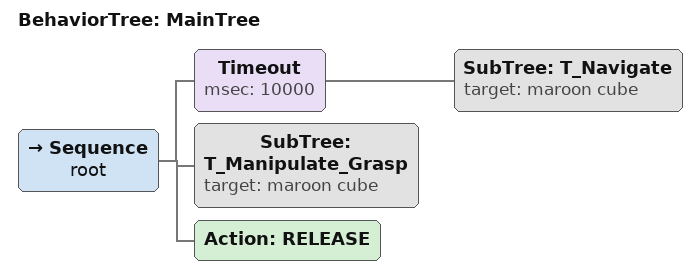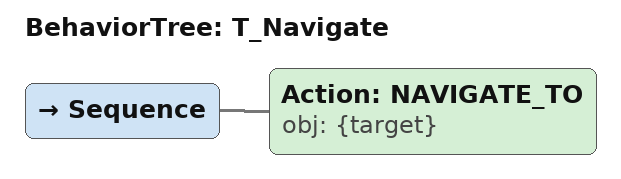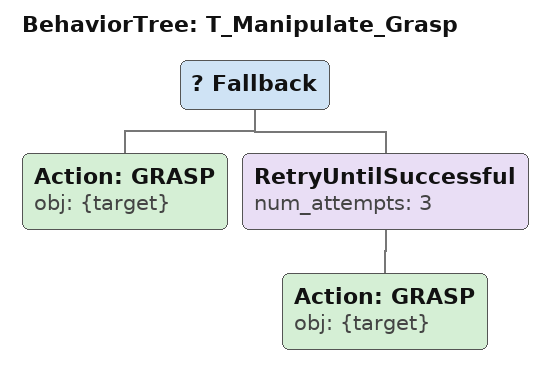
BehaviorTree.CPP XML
<root main_tree_to_execute="MainTree">
  <BehaviorTree ID="MainTree">
    <Sequence name="root">
      <!-- Timeout: Prevent getting stuck during navigation -->
      <Timeout msec="10000">
        <SubTree ID="T_Navigate" target="maroon cube"/>
      </Timeout>
      <!-- Fallback: Grasp with local recovery if initial attempt fails -->
      <SubTree ID="T_Manipulate_Grasp" target="maroon cube"/>
      <!-- Release: End manipulation -->
      <Action ID="RELEASE"/>
    </Sequence>
  </BehaviorTree>
  <BehaviorTree ID="T_Navigate">
    <Sequence>
      <Action ID="NAVIGATE_TO" obj="{target}"/>
    </Sequence>
  </BehaviorTree>
  <BehaviorTree ID="T_Manipulate_Grasp">
    <Fallback>
      <Action ID="GRASP" obj="{target}"/>
      <!-- Retry: Try grasping up to 3 times if needed -->
      <RetryUntilSuccessful num_attempts="3">
        <Action ID="GRASP" obj="{target}"/>
      </RetryUntilSuccessful>
    </Fallback>
  </BehaviorTree>
</root>
